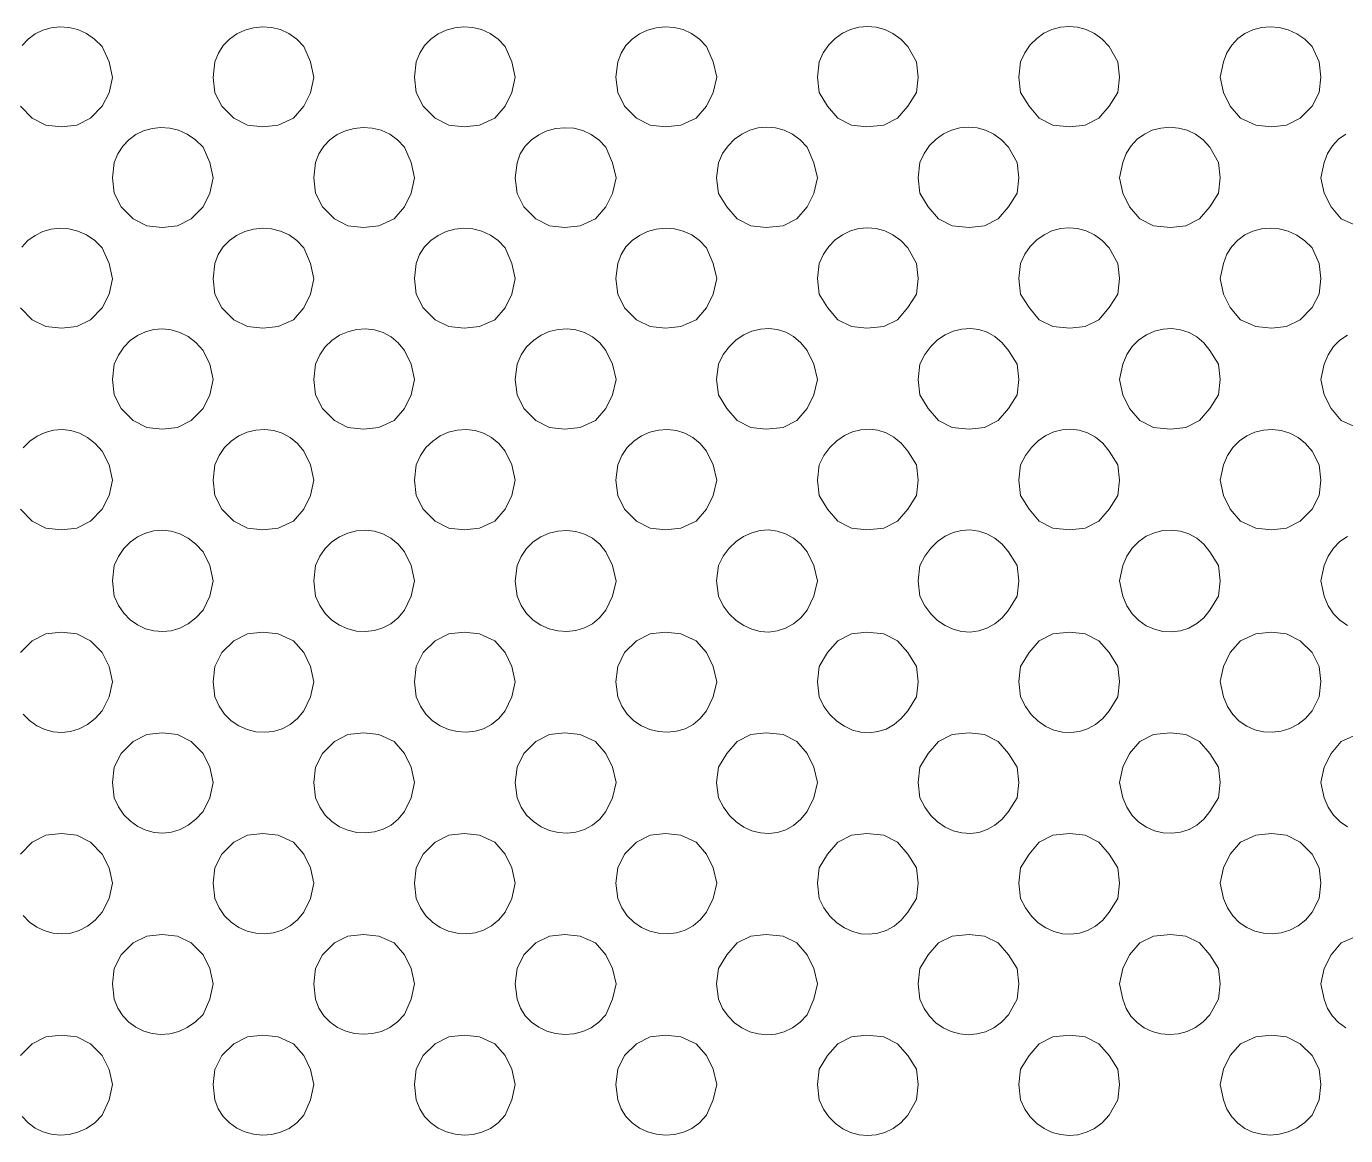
# Model space of a CAD drawing. Extents: x 0 to 248, y -13 to 228.
# Drawn here: x 73.58 to 93.49, y 41.17 to 57.9 of the extents above; entities that cross this region are included whole.
import ezdxf

# ---------------------------------------------------------------- set-up
doc = ezdxf.new("R2010")
doc.units = 0
doc.layers.add('GEOMETRY', color=7, linetype='Continuous')

msp = doc.modelspace()

# ---------------------------------------------------------------- linework, layer by layer
at = {"layer": 'GEOMETRY', "lineweight": 13}
for points in [[(73.489, 56.694), (73.669, 56.513), (73.875, 56.411), (74.108, 56.384), (74.339, 56.411), (74.545, 56.513), (74.725, 56.694), (74.828, 56.9), (74.88, 57.131), (74.88, 57.131), (74.828, 57.364), (74.725, 57.595), (74.61, 57.708), (74.485, 57.792), (74.355, 57.851), (74.221, 57.884), (74.087, 57.893), (73.955, 57.879), (73.83, 57.842), (73.712, 57.785), (73.606, 57.707), (73.515, 57.61)], [(93.489, 56.274), (93.382, 56.197), (93.289, 56.1), (93.216, 55.982), (93.165, 55.845), (93.114, 55.613), (93.165, 55.383), (93.268, 55.176), (93.423, 54.996), (93.655, 54.892)], [(73.489, 53.656), (73.669, 53.476), (73.875, 53.372), (74.108, 53.347), (74.339, 53.372), (74.545, 53.476), (74.725, 53.656), (74.828, 53.863), (74.88, 54.093), (74.88, 54.093), (74.828, 54.325), (74.725, 54.558), (74.611, 54.67), (74.487, 54.754), (74.356, 54.812), (74.222, 54.845), (74.087, 54.854), (73.955, 54.84), (73.828, 54.804), (73.71, 54.746), (73.604, 54.669), (73.513, 54.572)], [(93.515, 53.244), (93.403, 53.168), (93.305, 53.069), (93.224, 52.948), (93.165, 52.805), (93.114, 52.573), (93.165, 52.343), (93.268, 52.136), (93.423, 51.957), (93.655, 51.852)], [(73.489, 50.617), (73.669, 50.437), (73.875, 50.332), (74.108, 50.308), (74.339, 50.332), (74.545, 50.437), (74.725, 50.617), (74.828, 50.822), (74.88, 51.054), (74.88, 51.054), (74.828, 51.286), (74.725, 51.491), (74.62, 51.61), (74.503, 51.701), (74.379, 51.766), (74.249, 51.805), (74.118, 51.819), (73.987, 51.809), (73.861, 51.775), (73.741, 51.72), (73.63, 51.642), (73.532, 51.543)], [(93.515, 50.206), (93.403, 50.129), (93.305, 50.03), (93.224, 49.909), (93.165, 49.766), (93.114, 49.536), (93.165, 49.304), (93.224, 49.162), (93.305, 49.041), (93.403, 48.942), (93.515, 48.865)], [(73.531, 47.528), (73.628, 47.429), (73.739, 47.351), (73.858, 47.295), (73.985, 47.261), (74.116, 47.251), (74.247, 47.264), (74.377, 47.303), (74.502, 47.368), (74.619, 47.459), (74.725, 47.578), (74.828, 47.785), (74.88, 48.015), (74.88, 48.015), (74.828, 48.247), (74.725, 48.454), (74.545, 48.633), (74.339, 48.738), (74.108, 48.763), (73.875, 48.738), (73.669, 48.633), (73.489, 48.454)], [(93.655, 47.218), (93.423, 47.114), (93.268, 46.934), (93.165, 46.729), (93.114, 46.497), (93.165, 46.265), (93.225, 46.123), (93.305, 46.002), (93.404, 45.903), (93.516, 45.826)], [(73.532, 44.489), (73.629, 44.39), (73.739, 44.312), (73.859, 44.256), (73.985, 44.222), (74.116, 44.212), (74.248, 44.225), (74.377, 44.264), (74.502, 44.329), (74.619, 44.42), (74.725, 44.539), (74.828, 44.746), (74.88, 44.976), (74.88, 44.976), (74.828, 45.207), (74.725, 45.414), (74.545, 45.595), (74.339, 45.699), (74.108, 45.724), (73.875, 45.699), (73.669, 45.595), (73.489, 45.414)], [(93.655, 44.179), (93.423, 44.075), (93.268, 43.895), (93.165, 43.688), (93.114, 43.458), (93.165, 43.226), (93.216, 43.089), (93.29, 42.971), (93.382, 42.874), (93.49, 42.797)], [(73.514, 41.459), (73.606, 41.361), (73.712, 41.283), (73.83, 41.226), (73.956, 41.19), (74.088, 41.176), (74.223, 41.185), (74.357, 41.219), (74.487, 41.278), (74.611, 41.363), (74.725, 41.476), (74.828, 41.707), (74.88, 41.939), (74.88, 41.939), (74.828, 42.168), (74.725, 42.376), (74.545, 42.556), (74.339, 42.66), (74.108, 42.685), (73.875, 42.66), (73.669, 42.556), (73.489, 42.376)]]:
    msp.add_lwpolyline(points, dxfattribs=at)
for points in [[(77.919, 57.131), (77.868, 57.364), (77.765, 57.595), (77.66, 57.707), (77.541, 57.792), (77.413, 57.851), (77.279, 57.884), (77.142, 57.893), (77.007, 57.879), (76.876, 57.843), (76.755, 57.786), (76.645, 57.708), (76.551, 57.611), (76.477, 57.496), (76.426, 57.364), (76.4, 57.131), (76.426, 56.9), (76.529, 56.694), (76.709, 56.513), (76.915, 56.411), (77.148, 56.386), (77.379, 56.411), (77.61, 56.513), (77.765, 56.694), (77.868, 56.9), (77.919, 57.131)], [(80.958, 57.132), (80.907, 57.364), (80.804, 57.597), (80.698, 57.709), (80.579, 57.793), (80.45, 57.851), (80.316, 57.884), (80.179, 57.893), (80.044, 57.879), (79.913, 57.843), (79.792, 57.785), (79.682, 57.708), (79.589, 57.611), (79.515, 57.496), (79.464, 57.364), (79.439, 57.132), (79.464, 56.902), (79.568, 56.695), (79.748, 56.513), (79.954, 56.411), (80.186, 56.386), (80.417, 56.411), (80.649, 56.513), (80.804, 56.695), (80.907, 56.902), (80.958, 57.132)], [(83.997, 57.132), (83.946, 57.364), (83.843, 57.597), (83.737, 57.709), (83.618, 57.793), (83.489, 57.851), (83.355, 57.884), (83.218, 57.893), (83.082, 57.879), (82.951, 57.842), (82.83, 57.785), (82.72, 57.707), (82.627, 57.611), (82.553, 57.496), (82.503, 57.364), (82.477, 57.132), (82.503, 56.902), (82.606, 56.695), (82.786, 56.513), (82.993, 56.411), (83.225, 56.386), (83.456, 56.411), (83.687, 56.513), (83.843, 56.695), (83.946, 56.902), (83.997, 57.132)], [(87.036, 57.132), (87.01, 57.364), (86.881, 57.597), (86.774, 57.709), (86.657, 57.794), (86.532, 57.854), (86.403, 57.889), (86.272, 57.9), (86.142, 57.887), (86.016, 57.852), (85.897, 57.795), (85.787, 57.717), (85.689, 57.619), (85.606, 57.501), (85.542, 57.364), (85.516, 57.132), (85.542, 56.902), (85.671, 56.695), (85.826, 56.515), (86.032, 56.411), (86.264, 56.386), (86.521, 56.411), (86.725, 56.515), (86.881, 56.695), (87.01, 56.902), (87.036, 57.132)], [(90.075, 57.132), (90.049, 57.364), (89.92, 57.597), (89.814, 57.709), (89.697, 57.794), (89.573, 57.854), (89.444, 57.889), (89.313, 57.9), (89.183, 57.887), (89.056, 57.852), (88.936, 57.795), (88.826, 57.717), (88.728, 57.619), (88.645, 57.501), (88.581, 57.364), (88.555, 57.132), (88.581, 56.902), (88.71, 56.695), (88.865, 56.515), (89.07, 56.411), (89.328, 56.386), (89.559, 56.411), (89.765, 56.515), (89.92, 56.695), (90.049, 56.902), (90.075, 57.132)], [(93.114, 57.134), (93.088, 57.364), (92.985, 57.597), (92.874, 57.705), (92.751, 57.789), (92.621, 57.847), (92.486, 57.882), (92.35, 57.893), (92.216, 57.881), (92.088, 57.847), (91.968, 57.792), (91.861, 57.715), (91.769, 57.618), (91.696, 57.501), (91.646, 57.364), (91.594, 57.134), (91.646, 56.902), (91.748, 56.695), (91.903, 56.515), (92.135, 56.411), (92.367, 56.386), (92.598, 56.411), (92.804, 56.515), (92.985, 56.695), (93.088, 56.902), (93.114, 57.134)], [(76.4, 55.613), (76.348, 55.845), (76.245, 56.076), (76.131, 56.188), (76.008, 56.273), (75.877, 56.332), (75.743, 56.365), (75.609, 56.375), (75.476, 56.361), (75.349, 56.324), (75.231, 56.267), (75.125, 56.189), (75.033, 56.092), (74.959, 55.977), (74.906, 55.845), (74.88, 55.613), (74.906, 55.383), (75.008, 55.176), (75.189, 54.996), (75.396, 54.892), (75.627, 54.867), (75.859, 54.892), (76.065, 54.996), (76.245, 55.176), (76.348, 55.383), (76.4, 55.613)], [(79.439, 55.613), (79.386, 55.845), (79.284, 56.078), (79.181, 56.189), (79.063, 56.273), (78.935, 56.332), (78.8, 56.365), (78.663, 56.374), (78.526, 56.36), (78.394, 56.324), (78.272, 56.267), (78.161, 56.19), (78.068, 56.093), (77.994, 55.977), (77.945, 55.845), (77.918, 55.613), (77.945, 55.383), (78.047, 55.176), (78.227, 54.996), (78.433, 54.892), (78.666, 54.867), (78.898, 54.892), (79.129, 54.996), (79.284, 55.176), (79.386, 55.383), (79.439, 55.613)], [(82.478, 55.613), (82.425, 55.843), (82.323, 56.076), (82.222, 56.186), (82.105, 56.271), (81.978, 56.329), (81.843, 56.363), (81.705, 56.372), (81.568, 56.358), (81.435, 56.323), (81.312, 56.266), (81.201, 56.188), (81.107, 56.091), (81.033, 55.976), (80.984, 55.843), (80.957, 55.613), (80.984, 55.381), (81.086, 55.176), (81.267, 54.996), (81.473, 54.892), (81.705, 54.867), (81.937, 54.892), (82.168, 54.996), (82.323, 55.176), (82.425, 55.381), (82.478, 55.613)], [(85.516, 55.613), (85.464, 55.843), (85.362, 56.076), (85.257, 56.188), (85.14, 56.274), (85.016, 56.334), (84.886, 56.369), (84.755, 56.38), (84.625, 56.368), (84.498, 56.333), (84.378, 56.276), (84.267, 56.198), (84.17, 56.099), (84.087, 55.98), (84.023, 55.843), (83.996, 55.613), (84.023, 55.381), (84.151, 55.176), (84.305, 54.996), (84.512, 54.892), (84.744, 54.867), (85, 54.892), (85.206, 54.996), (85.362, 55.176), (85.464, 55.381), (85.516, 55.613)], [(88.555, 55.613), (88.53, 55.845), (88.401, 56.076), (88.296, 56.188), (88.179, 56.274), (88.055, 56.334), (87.926, 56.369), (87.795, 56.381), (87.664, 56.369), (87.538, 56.334), (87.418, 56.277), (87.307, 56.199), (87.209, 56.101), (87.127, 55.982), (87.062, 55.845), (87.035, 55.613), (87.062, 55.383), (87.19, 55.176), (87.344, 54.996), (87.55, 54.892), (87.808, 54.867), (88.039, 54.892), (88.245, 54.996), (88.401, 55.176), (88.53, 55.383), (88.555, 55.613)], [(91.594, 55.613), (91.568, 55.845), (91.44, 56.076), (91.339, 56.187), (91.224, 56.272), (91.099, 56.332), (90.967, 56.367), (90.833, 56.379), (90.7, 56.367), (90.571, 56.332), (90.451, 56.276), (90.343, 56.198), (90.25, 56.1), (90.176, 55.982), (90.125, 55.845), (90.074, 55.613), (90.125, 55.383), (90.228, 55.176), (90.383, 54.996), (90.589, 54.892), (90.847, 54.867), (91.078, 54.892), (91.284, 54.996), (91.44, 55.176), (91.568, 55.383), (91.594, 55.613)], [(77.919, 54.092), (77.868, 54.325), (77.765, 54.558), (77.661, 54.669), (77.543, 54.754), (77.415, 54.812), (77.28, 54.845), (77.143, 54.854), (77.007, 54.84), (76.876, 54.804), (76.753, 54.747), (76.643, 54.67), (76.549, 54.573), (76.476, 54.458), (76.426, 54.325), (76.4, 54.092), (76.426, 53.863), (76.529, 53.655), (76.709, 53.476), (76.915, 53.372), (77.148, 53.347), (77.379, 53.372), (77.61, 53.476), (77.765, 53.655), (77.868, 53.863), (77.919, 54.092)], [(80.958, 54.095), (80.907, 54.325), (80.804, 54.558), (80.7, 54.669), (80.582, 54.753), (80.454, 54.812), (80.319, 54.845), (80.182, 54.854), (80.046, 54.84), (79.915, 54.805), (79.793, 54.747), (79.682, 54.67), (79.588, 54.573), (79.514, 54.458), (79.464, 54.325), (79.439, 54.095), (79.464, 53.863), (79.568, 53.656), (79.748, 53.476), (79.954, 53.372), (80.186, 53.347), (80.417, 53.372), (80.649, 53.476), (80.804, 53.656), (80.907, 53.863), (80.958, 54.095)], [(83.997, 54.095), (83.946, 54.325), (83.843, 54.558), (83.739, 54.669), (83.621, 54.754), (83.493, 54.812), (83.358, 54.845), (83.221, 54.854), (83.084, 54.84), (82.953, 54.804), (82.83, 54.747), (82.72, 54.67), (82.626, 54.573), (82.553, 54.458), (82.503, 54.325), (82.477, 54.095), (82.503, 53.863), (82.606, 53.656), (82.786, 53.476), (82.993, 53.372), (83.225, 53.347), (83.456, 53.372), (83.687, 53.476), (83.843, 53.656), (83.946, 53.863), (83.997, 54.095)], [(87.036, 54.095), (87.01, 54.325), (86.881, 54.558), (86.774, 54.67), (86.657, 54.756), (86.532, 54.816), (86.403, 54.851), (86.272, 54.862), (86.143, 54.849), (86.017, 54.814), (85.897, 54.757), (85.787, 54.679), (85.69, 54.58), (85.607, 54.462), (85.542, 54.325), (85.516, 54.095), (85.542, 53.863), (85.671, 53.658), (85.826, 53.476), (86.032, 53.372), (86.264, 53.347), (86.521, 53.372), (86.725, 53.476), (86.881, 53.658), (87.01, 53.863), (87.036, 54.095)], [(90.075, 54.095), (90.049, 54.325), (89.92, 54.558), (89.814, 54.67), (89.697, 54.756), (89.572, 54.816), (89.443, 54.851), (89.312, 54.862), (89.183, 54.849), (89.056, 54.814), (88.937, 54.757), (88.827, 54.679), (88.729, 54.58), (88.646, 54.462), (88.581, 54.325), (88.555, 54.095), (88.581, 53.863), (88.71, 53.658), (88.865, 53.476), (89.07, 53.372), (89.328, 53.347), (89.559, 53.372), (89.765, 53.476), (89.92, 53.658), (90.049, 53.863), (90.075, 54.095)], [(93.114, 54.095), (93.088, 54.325), (92.985, 54.558), (92.873, 54.667), (92.751, 54.751), (92.621, 54.809), (92.486, 54.844), (92.35, 54.856), (92.216, 54.844), (92.088, 54.81), (91.968, 54.754), (91.861, 54.677), (91.769, 54.58), (91.697, 54.462), (91.646, 54.325), (91.594, 54.095), (91.646, 53.863), (91.748, 53.658), (91.903, 53.476), (92.135, 53.372), (92.367, 53.347), (92.598, 53.372), (92.804, 53.476), (92.985, 53.658), (93.088, 53.863), (93.114, 54.095)], [(76.4, 52.573), (76.348, 52.805), (76.245, 53.012), (76.139, 53.13), (76.022, 53.221), (75.897, 53.285), (75.767, 53.324), (75.635, 53.337), (75.504, 53.327), (75.377, 53.294), (75.257, 53.238), (75.147, 53.16), (75.05, 53.062), (74.969, 52.943), (74.906, 52.805), (74.88, 52.573), (74.906, 52.343), (75.008, 52.136), (75.189, 51.957), (75.396, 51.852), (75.627, 51.827), (75.859, 51.852), (76.065, 51.957), (76.245, 52.136), (76.348, 52.343), (76.4, 52.573)], [(79.439, 52.575), (79.386, 52.805), (79.284, 53.012), (79.192, 53.128), (79.083, 53.218), (78.962, 53.282), (78.832, 53.321), (78.698, 53.336), (78.562, 53.327), (78.43, 53.295), (78.304, 53.24), (78.189, 53.163), (78.088, 53.065), (78.006, 52.945), (77.945, 52.805), (77.918, 52.575), (77.945, 52.343), (78.047, 52.136), (78.227, 51.957), (78.433, 51.852), (78.666, 51.827), (78.898, 51.852), (79.129, 51.957), (79.284, 52.136), (79.386, 52.343), (79.439, 52.575)], [(82.478, 52.573), (82.425, 52.805), (82.323, 53.01), (82.231, 53.127), (82.123, 53.217), (82.002, 53.282), (81.873, 53.322), (81.739, 53.337), (81.604, 53.328), (81.471, 53.296), (81.346, 53.242), (81.23, 53.164), (81.129, 53.066), (81.046, 52.946), (80.984, 52.805), (80.957, 52.573), (80.984, 52.341), (81.086, 52.136), (81.267, 51.957), (81.473, 51.852), (81.705, 51.825), (81.937, 51.852), (82.168, 51.957), (82.323, 52.136), (82.425, 52.341), (82.478, 52.573)], [(85.516, 52.573), (85.464, 52.805), (85.362, 53.01), (85.266, 53.128), (85.157, 53.22), (85.038, 53.286), (84.913, 53.327), (84.785, 53.343), (84.656, 53.335), (84.528, 53.303), (84.406, 53.248), (84.292, 53.17), (84.188, 53.07), (84.097, 52.949), (84.023, 52.805), (83.996, 52.573), (84.023, 52.343), (84.151, 52.136), (84.305, 51.957), (84.512, 51.852), (84.744, 51.827), (85, 51.852), (85.206, 51.957), (85.362, 52.136), (85.464, 52.343), (85.516, 52.573)], [(88.555, 52.573), (88.53, 52.805), (88.401, 53.01), (88.305, 53.128), (88.196, 53.22), (88.078, 53.286), (87.953, 53.327), (87.825, 53.344), (87.695, 53.335), (87.568, 53.304), (87.446, 53.249), (87.331, 53.171), (87.227, 53.071), (87.137, 52.949), (87.062, 52.805), (87.035, 52.573), (87.062, 52.343), (87.19, 52.136), (87.344, 51.957), (87.55, 51.852), (87.808, 51.827), (88.039, 51.852), (88.245, 51.957), (88.401, 52.136), (88.53, 52.343), (88.555, 52.573)], [(91.594, 52.573), (91.568, 52.805), (91.44, 53.01), (91.35, 53.126), (91.243, 53.217), (91.125, 53.283), (90.998, 53.324), (90.866, 53.341), (90.734, 53.334), (90.604, 53.303), (90.481, 53.249), (90.368, 53.172), (90.268, 53.072), (90.186, 52.95), (90.125, 52.805), (90.074, 52.573), (90.125, 52.343), (90.228, 52.136), (90.383, 51.957), (90.589, 51.852), (90.847, 51.827), (91.078, 51.852), (91.284, 51.957), (91.44, 52.136), (91.568, 52.343), (91.594, 52.573)], [(77.919, 51.054), (77.868, 51.286), (77.765, 51.491), (77.671, 51.609), (77.562, 51.7), (77.441, 51.765), (77.312, 51.805), (77.178, 51.82), (77.044, 51.811), (76.912, 51.778), (76.787, 51.723), (76.672, 51.646), (76.571, 51.547), (76.488, 51.426), (76.426, 51.286), (76.4, 51.054), (76.426, 50.824), (76.529, 50.617), (76.709, 50.437), (76.915, 50.332), (77.148, 50.308), (77.379, 50.332), (77.61, 50.437), (77.765, 50.617), (77.868, 50.824), (77.919, 51.054)], [(80.958, 51.054), (80.907, 51.286), (80.804, 51.491), (80.71, 51.608), (80.601, 51.699), (80.48, 51.764), (80.351, 51.804), (80.217, 51.82), (80.083, 51.811), (79.952, 51.778), (79.826, 51.723), (79.711, 51.646), (79.61, 51.547), (79.526, 51.427), (79.464, 51.286), (79.439, 51.054), (79.464, 50.824), (79.568, 50.617), (79.748, 50.437), (79.954, 50.333), (80.186, 50.308), (80.417, 50.333), (80.649, 50.437), (80.804, 50.617), (80.907, 50.824), (80.958, 51.054)], [(83.997, 51.054), (83.946, 51.286), (83.843, 51.493), (83.749, 51.61), (83.639, 51.7), (83.517, 51.765), (83.388, 51.804), (83.254, 51.819), (83.119, 51.81), (82.987, 51.777), (82.862, 51.722), (82.747, 51.644), (82.647, 51.546), (82.564, 51.426), (82.503, 51.286), (82.477, 51.054), (82.503, 50.824), (82.606, 50.617), (82.786, 50.437), (82.993, 50.332), (83.225, 50.308), (83.456, 50.332), (83.687, 50.437), (83.843, 50.617), (83.946, 50.824), (83.997, 51.054)], [(87.036, 51.054), (87.01, 51.286), (86.881, 51.493), (86.782, 51.612), (86.672, 51.704), (86.554, 51.77), (86.429, 51.81), (86.301, 51.826), (86.172, 51.817), (86.045, 51.784), (85.924, 51.729), (85.81, 51.65), (85.706, 51.55), (85.616, 51.428), (85.542, 51.286), (85.516, 51.054), (85.542, 50.824), (85.671, 50.617), (85.826, 50.437), (86.032, 50.332), (86.264, 50.308), (86.521, 50.332), (86.725, 50.437), (86.881, 50.617), (87.01, 50.824), (87.036, 51.054)], [(90.075, 51.054), (90.049, 51.286), (89.92, 51.493), (89.822, 51.612), (89.712, 51.703), (89.594, 51.769), (89.469, 51.81), (89.341, 51.826), (89.212, 51.817), (89.085, 51.785), (88.963, 51.729), (88.849, 51.651), (88.746, 51.55), (88.655, 51.429), (88.581, 51.286), (88.555, 51.054), (88.581, 50.824), (88.71, 50.617), (88.865, 50.437), (89.07, 50.332), (89.328, 50.308), (89.559, 50.332), (89.765, 50.437), (89.92, 50.617), (90.049, 50.824), (90.075, 51.054)], [(93.114, 51.054), (93.088, 51.286), (92.985, 51.493), (92.884, 51.608), (92.77, 51.697), (92.645, 51.762), (92.515, 51.802), (92.381, 51.819), (92.248, 51.811), (92.118, 51.78), (91.995, 51.726), (91.884, 51.649), (91.786, 51.55), (91.705, 51.429), (91.646, 51.286), (91.594, 51.054), (91.646, 50.824), (91.748, 50.617), (91.903, 50.437), (92.135, 50.332), (92.367, 50.308), (92.598, 50.332), (92.804, 50.437), (92.985, 50.617), (93.088, 50.824), (93.114, 51.054)], [(76.4, 49.536), (76.348, 49.766), (76.245, 49.973), (76.139, 50.092), (76.022, 50.183), (75.897, 50.247), (75.767, 50.286), (75.635, 50.3), (75.504, 50.29), (75.378, 50.256), (75.258, 50.2), (75.148, 50.122), (75.05, 50.023), (74.969, 49.904), (74.906, 49.766), (74.88, 49.536), (74.906, 49.304), (74.969, 49.166), (75.05, 49.048), (75.148, 48.949), (75.258, 48.871), (75.378, 48.815), (75.504, 48.781), (75.635, 48.771), (75.767, 48.785), (75.897, 48.823), (76.022, 48.888), (76.139, 48.979), (76.245, 49.097), (76.348, 49.304), (76.4, 49.536)], [(79.439, 49.536), (79.386, 49.766), (79.284, 49.973), (79.191, 50.09), (79.082, 50.18), (78.961, 50.245), (78.832, 50.284), (78.698, 50.299), (78.562, 50.29), (78.43, 50.258), (78.305, 50.202), (78.19, 50.125), (78.089, 50.026), (78.006, 49.907), (77.945, 49.766), (77.918, 49.536), (77.945, 49.304), (78.006, 49.164), (78.089, 49.044), (78.19, 48.945), (78.305, 48.868), (78.43, 48.812), (78.562, 48.78), (78.698, 48.771), (78.832, 48.786), (78.961, 48.826), (79.082, 48.89), (79.191, 48.981), (79.284, 49.097), (79.386, 49.304), (79.439, 49.536)], [(82.478, 49.534), (82.425, 49.766), (82.323, 49.973), (82.231, 50.089), (82.122, 50.179), (82.001, 50.243), (81.871, 50.283), (81.737, 50.297), (81.601, 50.288), (81.469, 50.256), (81.343, 50.201), (81.228, 50.124), (81.127, 50.026), (81.045, 49.906), (80.984, 49.766), (80.957, 49.534), (80.984, 49.304), (81.045, 49.164), (81.127, 49.045), (81.228, 48.946), (81.343, 48.868), (81.469, 48.813), (81.601, 48.781), (81.736, 48.771), (81.87, 48.786), (82, 48.826), (82.121, 48.89), (82.23, 48.981), (82.323, 49.097), (82.425, 49.304), (82.478, 49.534)], [(85.516, 49.536), (85.464, 49.766), (85.362, 49.973), (85.265, 50.091), (85.155, 50.182), (85.037, 50.248), (84.911, 50.288), (84.783, 50.304), (84.653, 50.296), (84.526, 50.263), (84.404, 50.208), (84.29, 50.13), (84.187, 50.031), (84.097, 49.909), (84.023, 49.766), (83.996, 49.536), (84.023, 49.304), (84.097, 49.161), (84.187, 49.04), (84.29, 48.939), (84.405, 48.861), (84.527, 48.806), (84.654, 48.773), (84.783, 48.765), (84.912, 48.781), (85.037, 48.821), (85.155, 48.887), (85.265, 48.979), (85.362, 49.097), (85.464, 49.304), (85.516, 49.536)], [(88.555, 49.536), (88.53, 49.766), (88.401, 49.973), (88.304, 50.091), (88.195, 50.182), (88.076, 50.248), (87.951, 50.288), (87.823, 50.304), (87.693, 50.296), (87.566, 50.264), (87.444, 50.209), (87.329, 50.131), (87.226, 50.031), (87.136, 49.909), (87.062, 49.766), (87.035, 49.536), (87.062, 49.304), (87.136, 49.161), (87.226, 49.039), (87.33, 48.939), (87.444, 48.861), (87.566, 48.806), (87.693, 48.773), (87.822, 48.765), (87.951, 48.781), (88.076, 48.821), (88.195, 48.887), (88.304, 48.979), (88.401, 49.097), (88.53, 49.304), (88.555, 49.536)], [(91.594, 49.536), (91.568, 49.766), (91.44, 49.973), (91.349, 50.089), (91.242, 50.179), (91.123, 50.245), (90.996, 50.285), (90.864, 50.302), (90.732, 50.294), (90.602, 50.263), (90.479, 50.209), (90.366, 50.132), (90.267, 50.032), (90.186, 49.91), (90.125, 49.766), (90.074, 49.536), (90.125, 49.304), (90.186, 49.16), (90.267, 49.038), (90.366, 48.938), (90.479, 48.86), (90.602, 48.806), (90.732, 48.775), (90.864, 48.768), (90.995, 48.784), (91.123, 48.825), (91.242, 48.891), (91.349, 48.981), (91.44, 49.097), (91.568, 49.304), (91.594, 49.536)], [(77.919, 48.015), (77.868, 48.247), (77.765, 48.454), (77.61, 48.633), (77.379, 48.738), (77.148, 48.763), (76.915, 48.738), (76.709, 48.633), (76.529, 48.454), (76.426, 48.247), (76.4, 48.015), (76.426, 47.785), (76.487, 47.645), (76.57, 47.525), (76.671, 47.426), (76.785, 47.348), (76.911, 47.293), (77.043, 47.261), (77.177, 47.252), (77.311, 47.266), (77.441, 47.306), (77.562, 47.371), (77.671, 47.461), (77.765, 47.578), (77.868, 47.785), (77.919, 48.015)], [(80.958, 48.015), (80.907, 48.247), (80.804, 48.454), (80.649, 48.634), (80.417, 48.738), (80.186, 48.763), (79.954, 48.738), (79.748, 48.634), (79.568, 48.454), (79.464, 48.247), (79.439, 48.015), (79.464, 47.785), (79.525, 47.645), (79.609, 47.525), (79.71, 47.426), (79.825, 47.349), (79.95, 47.294), (80.082, 47.262), (80.217, 47.253), (80.351, 47.268), (80.48, 47.307), (80.601, 47.372), (80.71, 47.462), (80.804, 47.578), (80.907, 47.785), (80.958, 48.015)], [(83.997, 48.015), (83.946, 48.247), (83.843, 48.454), (83.687, 48.634), (83.456, 48.738), (83.225, 48.763), (82.993, 48.738), (82.786, 48.634), (82.606, 48.454), (82.503, 48.247), (82.477, 48.015), (82.503, 47.785), (82.564, 47.645), (82.646, 47.525), (82.747, 47.427), (82.862, 47.349), (82.988, 47.294), (83.12, 47.262), (83.255, 47.253), (83.39, 47.268), (83.52, 47.307), (83.641, 47.372), (83.75, 47.462), (83.843, 47.578), (83.946, 47.785), (83.997, 48.015)], [(87.036, 48.015), (87.01, 48.247), (86.881, 48.454), (86.725, 48.634), (86.521, 48.738), (86.264, 48.763), (86.032, 48.738), (85.826, 48.634), (85.671, 48.454), (85.542, 48.247), (85.516, 48.015), (85.542, 47.785), (85.616, 47.642), (85.706, 47.521), (85.81, 47.421), (85.924, 47.343), (86.045, 47.287), (86.172, 47.255), (86.301, 47.246), (86.43, 47.262), (86.555, 47.302), (86.673, 47.368), (86.783, 47.46), (86.881, 47.578), (87.01, 47.785), (87.036, 48.015)], [(90.075, 48.017), (90.049, 48.247), (89.92, 48.454), (89.765, 48.634), (89.559, 48.738), (89.328, 48.763), (89.07, 48.738), (88.865, 48.634), (88.71, 48.454), (88.581, 48.247), (88.555, 48.017), (88.581, 47.785), (88.655, 47.642), (88.745, 47.52), (88.849, 47.42), (88.964, 47.342), (89.086, 47.287), (89.213, 47.255), (89.342, 47.247), (89.471, 47.262), (89.595, 47.303), (89.714, 47.369), (89.823, 47.46), (89.92, 47.578), (90.049, 47.785), (90.075, 48.017)], [(93.114, 48.017), (93.088, 48.247), (92.985, 48.454), (92.804, 48.634), (92.598, 48.738), (92.367, 48.763), (92.135, 48.738), (91.903, 48.634), (91.748, 48.454), (91.646, 48.247), (91.594, 48.017), (91.646, 47.785), (91.705, 47.642), (91.785, 47.521), (91.883, 47.422), (91.995, 47.345), (92.118, 47.291), (92.248, 47.26), (92.381, 47.253), (92.515, 47.269), (92.646, 47.309), (92.77, 47.374), (92.884, 47.463), (92.985, 47.578), (93.088, 47.785), (93.114, 48.017)], [(76.4, 46.497), (76.348, 46.729), (76.245, 46.934), (76.065, 47.114), (75.859, 47.218), (75.627, 47.243), (75.396, 47.218), (75.189, 47.114), (75.008, 46.934), (74.906, 46.729), (74.88, 46.497), (74.906, 46.265), (74.97, 46.127), (75.052, 46.008), (75.149, 45.91), (75.26, 45.832), (75.38, 45.776), (75.507, 45.743), (75.637, 45.733), (75.769, 45.747), (75.898, 45.786), (76.023, 45.85), (76.139, 45.942), (76.245, 46.06), (76.348, 46.265), (76.4, 46.497)], [(79.439, 46.497), (79.386, 46.729), (79.284, 46.934), (79.129, 47.114), (78.898, 47.218), (78.666, 47.243), (78.433, 47.218), (78.227, 47.114), (78.047, 46.934), (77.945, 46.729), (77.918, 46.497), (77.945, 46.265), (78.007, 46.124), (78.09, 46.004), (78.191, 45.906), (78.307, 45.829), (78.433, 45.774), (78.565, 45.742), (78.7, 45.734), (78.834, 45.749), (78.964, 45.789), (79.084, 45.854), (79.192, 45.944), (79.284, 46.06), (79.386, 46.265), (79.439, 46.497)], [(82.478, 46.497), (82.425, 46.727), (82.323, 46.934), (82.168, 47.114), (81.937, 47.218), (81.705, 47.243), (81.473, 47.218), (81.267, 47.114), (81.086, 46.934), (80.984, 46.727), (80.957, 46.497), (80.984, 46.265), (81.046, 46.125), (81.129, 46.004), (81.23, 45.905), (81.346, 45.828), (81.472, 45.773), (81.604, 45.741), (81.739, 45.732), (81.873, 45.747), (82.002, 45.787), (82.123, 45.852), (82.231, 45.943), (82.323, 46.06), (82.425, 46.265), (82.478, 46.497)], [(85.516, 46.497), (85.464, 46.729), (85.362, 46.934), (85.206, 47.114), (85, 47.218), (84.744, 47.243), (84.512, 47.218), (84.305, 47.114), (84.151, 46.934), (84.023, 46.729), (83.996, 46.497), (84.023, 46.265), (84.098, 46.122), (84.188, 46), (84.292, 45.9), (84.407, 45.821), (84.529, 45.766), (84.656, 45.734), (84.785, 45.726), (84.914, 45.742), (85.038, 45.783), (85.157, 45.849), (85.266, 45.942), (85.362, 46.06), (85.464, 46.265), (85.516, 46.497)], [(88.555, 46.497), (88.53, 46.729), (88.401, 46.934), (88.245, 47.114), (88.039, 47.218), (87.808, 47.243), (87.55, 47.218), (87.344, 47.114), (87.19, 46.934), (87.062, 46.729), (87.035, 46.497), (87.062, 46.265), (87.137, 46.122), (87.227, 46), (87.331, 45.9), (87.446, 45.822), (87.568, 45.767), (87.695, 45.735), (87.825, 45.727), (87.953, 45.743), (88.078, 45.784), (88.196, 45.85), (88.305, 45.942), (88.401, 46.06), (88.53, 46.265), (88.555, 46.497)], [(91.594, 46.497), (91.568, 46.729), (91.44, 46.934), (91.284, 47.114), (91.078, 47.218), (90.847, 47.243), (90.589, 47.218), (90.383, 47.114), (90.228, 46.934), (90.125, 46.729), (90.074, 46.497), (90.125, 46.265), (90.186, 46.121), (90.268, 45.998), (90.368, 45.899), (90.481, 45.821), (90.604, 45.767), (90.734, 45.737), (90.866, 45.73), (90.998, 45.747), (91.125, 45.788), (91.243, 45.854), (91.35, 45.944), (91.44, 46.06), (91.568, 46.265), (91.594, 46.497)], [(77.919, 44.978), (77.868, 45.207), (77.765, 45.415), (77.61, 45.595), (77.379, 45.699), (77.148, 45.724), (76.915, 45.699), (76.709, 45.595), (76.529, 45.415), (76.426, 45.207), (76.4, 44.978), (76.426, 44.746), (76.487, 44.606), (76.57, 44.486), (76.671, 44.387), (76.785, 44.309), (76.911, 44.254), (77.043, 44.222), (77.177, 44.212), (77.311, 44.227), (77.441, 44.267), (77.562, 44.331), (77.671, 44.422), (77.765, 44.539), (77.868, 44.746), (77.919, 44.978)], [(80.958, 44.978), (80.907, 45.208), (80.804, 45.415), (80.649, 45.595), (80.417, 45.699), (80.186, 45.724), (79.954, 45.699), (79.748, 45.595), (79.568, 45.415), (79.464, 45.208), (79.439, 44.978), (79.464, 44.746), (79.526, 44.606), (79.609, 44.486), (79.71, 44.387), (79.825, 44.309), (79.95, 44.254), (80.082, 44.222), (80.217, 44.213), (80.351, 44.228), (80.48, 44.267), (80.601, 44.332), (80.71, 44.422), (80.804, 44.539), (80.907, 44.746), (80.958, 44.978)], [(83.997, 44.978), (83.946, 45.207), (83.843, 45.415), (83.687, 45.595), (83.456, 45.699), (83.225, 45.724), (82.993, 45.699), (82.786, 45.595), (82.606, 45.415), (82.503, 45.207), (82.477, 44.978), (82.503, 44.746), (82.564, 44.606), (82.647, 44.486), (82.748, 44.387), (82.863, 44.309), (82.988, 44.254), (83.12, 44.222), (83.255, 44.213), (83.389, 44.228), (83.519, 44.267), (83.64, 44.332), (83.749, 44.422), (83.843, 44.539), (83.946, 44.746), (83.997, 44.978)], [(87.036, 44.978), (87.01, 45.207), (86.881, 45.415), (86.725, 45.595), (86.521, 45.699), (86.264, 45.724), (86.032, 45.699), (85.826, 45.595), (85.671, 45.415), (85.542, 45.207), (85.516, 44.978), (85.542, 44.746), (85.616, 44.603), (85.706, 44.481), (85.81, 44.381), (85.924, 44.303), (86.046, 44.247), (86.173, 44.215), (86.302, 44.206), (86.43, 44.222), (86.555, 44.262), (86.673, 44.328), (86.783, 44.42), (86.881, 44.539), (87.01, 44.746), (87.036, 44.978)], [(90.075, 44.978), (90.049, 45.207), (89.92, 45.415), (89.765, 45.595), (89.559, 45.699), (89.328, 45.724), (89.07, 45.699), (88.865, 45.595), (88.71, 45.415), (88.581, 45.207), (88.555, 44.978), (88.581, 44.746), (88.655, 44.603), (88.746, 44.481), (88.85, 44.38), (88.964, 44.302), (89.086, 44.247), (89.213, 44.215), (89.342, 44.206), (89.471, 44.222), (89.595, 44.263), (89.714, 44.329), (89.823, 44.421), (89.92, 44.539), (90.049, 44.746), (90.075, 44.978)], [(93.114, 44.978), (93.088, 45.207), (92.985, 45.415), (92.804, 45.595), (92.598, 45.699), (92.367, 45.724), (92.135, 45.699), (91.903, 45.595), (91.748, 45.415), (91.646, 45.207), (91.594, 44.978), (91.646, 44.746), (91.705, 44.603), (91.785, 44.482), (91.883, 44.383), (91.995, 44.306), (92.118, 44.252), (92.248, 44.221), (92.382, 44.213), (92.516, 44.229), (92.647, 44.269), (92.771, 44.334), (92.885, 44.424), (92.985, 44.54), (93.088, 44.746), (93.114, 44.978)], [(76.4, 43.458), (76.348, 43.688), (76.245, 43.895), (76.065, 44.075), (75.859, 44.179), (75.627, 44.204), (75.396, 44.179), (75.189, 44.075), (75.008, 43.895), (74.906, 43.688), (74.88, 43.458), (74.906, 43.226), (74.959, 43.094), (75.033, 42.978), (75.125, 42.881), (75.232, 42.804), (75.35, 42.746), (75.477, 42.71), (75.609, 42.696), (75.744, 42.706), (75.878, 42.739), (76.008, 42.798), (76.132, 42.883), (76.245, 42.995), (76.348, 43.226), (76.4, 43.458)], [(79.439, 43.458), (79.386, 43.688), (79.284, 43.895), (79.129, 44.077), (78.898, 44.179), (78.666, 44.204), (78.433, 44.179), (78.227, 44.077), (78.047, 43.895), (77.945, 43.688), (77.918, 43.458), (77.945, 43.226), (77.995, 43.093), (78.07, 42.977), (78.164, 42.88), (78.275, 42.802), (78.399, 42.745), (78.531, 42.71), (78.667, 42.697), (78.804, 42.707), (78.939, 42.74), (79.066, 42.799), (79.182, 42.884), (79.284, 42.995), (79.386, 43.226), (79.439, 43.458)], [(82.478, 43.457), (82.425, 43.688), (82.323, 43.895), (82.168, 44.075), (81.937, 44.179), (81.705, 44.204), (81.473, 44.179), (81.267, 44.075), (81.086, 43.895), (80.984, 43.688), (80.957, 43.457), (80.984, 43.226), (81.034, 43.093), (81.107, 42.978), (81.201, 42.881), (81.312, 42.803), (81.435, 42.746), (81.566, 42.71), (81.703, 42.696), (81.84, 42.705), (81.975, 42.738), (82.103, 42.797), (82.22, 42.882), (82.323, 42.993), (82.425, 43.226), (82.478, 43.457)], [(85.516, 43.457), (85.464, 43.688), (85.362, 43.895), (85.206, 44.075), (85, 44.179), (84.744, 44.204), (84.512, 44.179), (84.305, 44.075), (84.151, 43.895), (84.023, 43.688), (83.996, 43.457), (84.023, 43.226), (84.087, 43.089), (84.17, 42.97), (84.268, 42.872), (84.378, 42.794), (84.498, 42.737), (84.625, 42.702), (84.755, 42.69), (84.886, 42.701), (85.016, 42.736), (85.14, 42.796), (85.256, 42.882), (85.362, 42.993), (85.464, 43.226), (85.516, 43.457)], [(88.555, 43.457), (88.53, 43.688), (88.401, 43.895), (88.245, 44.075), (88.039, 44.179), (87.808, 44.204), (87.55, 44.179), (87.344, 44.075), (87.19, 43.895), (87.062, 43.688), (87.035, 43.457), (87.062, 43.226), (87.126, 43.089), (87.209, 42.971), (87.306, 42.872), (87.417, 42.795), (87.537, 42.738), (87.664, 42.703), (87.794, 42.691), (87.925, 42.702), (88.055, 42.737), (88.179, 42.797), (88.296, 42.882), (88.401, 42.993), (88.53, 43.226), (88.555, 43.457)], [(91.594, 43.457), (91.568, 43.688), (91.44, 43.895), (91.284, 44.075), (91.078, 44.179), (90.847, 44.204), (90.589, 44.179), (90.383, 44.075), (90.228, 43.895), (90.125, 43.688), (90.074, 43.457), (90.125, 43.226), (90.175, 43.089), (90.249, 42.972), (90.341, 42.873), (90.449, 42.796), (90.57, 42.739), (90.699, 42.705), (90.832, 42.693), (90.966, 42.704), (91.098, 42.739), (91.223, 42.798), (91.339, 42.883), (91.44, 42.993), (91.568, 43.226), (91.594, 43.457)], [(77.919, 41.939), (77.868, 42.168), (77.765, 42.376), (77.61, 42.556), (77.379, 42.66), (77.148, 42.685), (76.915, 42.66), (76.709, 42.556), (76.529, 42.376), (76.426, 42.168), (76.4, 41.939), (76.426, 41.707), (76.476, 41.573), (76.551, 41.458), (76.645, 41.36), (76.755, 41.283), (76.878, 41.225), (77.009, 41.189), (77.145, 41.176), (77.282, 41.185), (77.416, 41.219), (77.544, 41.278), (77.661, 41.363), (77.765, 41.476), (77.868, 41.707), (77.919, 41.939)], [(80.958, 41.939), (80.907, 42.169), (80.804, 42.376), (80.649, 42.556), (80.417, 42.66), (80.186, 42.685), (79.954, 42.66), (79.748, 42.556), (79.568, 42.376), (79.464, 42.169), (79.439, 41.939), (79.464, 41.707), (79.515, 41.573), (79.59, 41.457), (79.684, 41.36), (79.795, 41.282), (79.918, 41.225), (80.049, 41.189), (80.184, 41.176), (80.321, 41.185), (80.455, 41.219), (80.583, 41.278), (80.7, 41.364), (80.804, 41.476), (80.907, 41.707), (80.958, 41.939)], [(83.997, 41.939), (83.946, 42.169), (83.843, 42.376), (83.687, 42.556), (83.456, 42.66), (83.225, 42.685), (82.993, 42.66), (82.786, 42.556), (82.606, 42.376), (82.503, 42.169), (82.477, 41.939), (82.503, 41.707), (82.553, 41.573), (82.628, 41.458), (82.722, 41.361), (82.832, 41.283), (82.955, 41.226), (83.087, 41.19), (83.223, 41.176), (83.36, 41.186), (83.494, 41.219), (83.622, 41.278), (83.739, 41.364), (83.843, 41.476), (83.946, 41.707), (83.997, 41.939)], [(87.036, 41.939), (87.01, 42.171), (86.881, 42.376), (86.725, 42.556), (86.521, 42.66), (86.264, 42.685), (86.032, 42.66), (85.826, 42.556), (85.671, 42.376), (85.542, 42.171), (85.516, 41.939), (85.542, 41.707), (85.607, 41.569), (85.69, 41.451), (85.788, 41.352), (85.899, 41.274), (86.018, 41.217), (86.145, 41.182), (86.274, 41.169), (86.405, 41.181), (86.534, 41.216), (86.658, 41.277), (86.775, 41.363), (86.881, 41.476), (87.01, 41.707), (87.036, 41.939)], [(90.075, 41.939), (90.049, 42.17), (89.92, 42.376), (89.765, 42.556), (89.559, 42.66), (89.328, 42.685), (89.07, 42.66), (88.865, 42.556), (88.71, 42.376), (88.581, 42.17), (88.555, 41.939), (88.581, 41.707), (88.646, 41.569), (88.729, 41.451), (88.827, 41.352), (88.938, 41.275), (89.058, 41.218), (89.185, 41.184), (89.316, 41.172), (89.447, 41.183), (89.576, 41.219), (89.7, 41.279), (89.815, 41.364), (89.92, 41.476), (90.049, 41.707), (90.075, 41.939)], [(93.114, 41.939), (93.088, 42.17), (92.985, 42.376), (92.804, 42.556), (92.598, 42.66), (92.367, 42.685), (92.135, 42.66), (91.903, 42.556), (91.748, 42.376), (91.646, 42.17), (91.594, 41.939), (91.646, 41.707), (91.697, 41.57), (91.77, 41.453), (91.862, 41.355), (91.969, 41.278), (92.089, 41.223), (92.217, 41.189), (92.35, 41.177), (92.486, 41.189), (92.621, 41.224), (92.751, 41.283), (92.874, 41.367), (92.985, 41.476), (93.088, 41.707), (93.114, 41.939)]]:
    msp.add_lwpolyline(points, close=True, dxfattribs=at)

doc.saveas('drawing.dxf')
